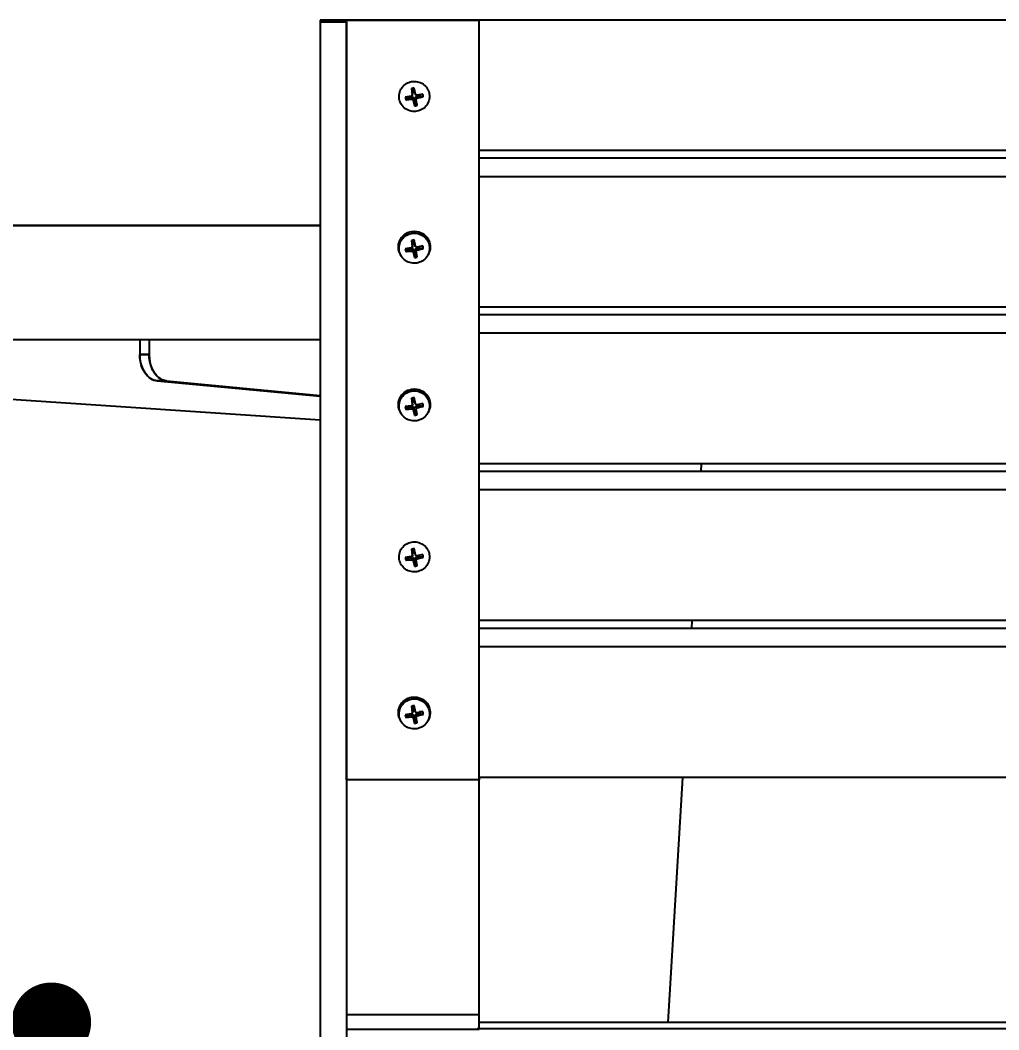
# Model space of a CAD drawing. Header units: millimetres. Extents: x 9483 to 13995, y 24552 to 30933.
# Drawn here: x 11281.3 to 11650.7, y 29199.9 to 29580.9 of the extents above; entities that cross this region are included whole.
import ezdxf

# ---------------------------------------------------------------- set-up
doc = ezdxf.new("R2010")
doc.units = ezdxf.units.MM
doc.header["$LTSCALE"] = 3
doc.layers.add('DomyÅ›lny', color=7, linetype='Continuous')
doc.styles.get("Standard").update_dxf_attribs({"font": 'arial.ttf'})
doc.dimstyles.new('MATEUSZ', dxfattribs={"dimtxt": 35, "dimasz": 16, "dimexe": 0.18, "dimexo": 0.0625, "dimgap": 0.09, "dimtad": 0, "dimdec": 0, "dimdsep": 46, "dimtxsty": 'Standard', "dimblk": 'DOT', "dimcen": 0.09, "dimse1": 1, "dimse2": 1, "dimadec": 0, "dimazin": 0, "dimtfac": 1, "dimtdec": 0, "dimtofl": 0, "dimtmove": 0, "dimatfit": 3, "dimfxl": 1, "dimtolj": 1, "dimtzin": 0, "dimlwd": 9, "dimlwe": 9, "dimarcsym": 0})

# ---------------------------------------------------------------- blocks, each defined once
blk = doc.blocks.new('_Dot')
at = {"color": 0, "linetype": 'ByBlock', "lineweight": -2}
blk.add_line((-0.5, 0), (-1, 0), dxfattribs=at)
at = {"color": 0, "linetype": 'ByBlock', "const_width": 0.5}
blk.add_lwpolyline([(-0.25, 0, 1), (0.25, 0, 1)], format="xyb", close=True, dxfattribs=at)
blk = doc.blocks.new('*D30')
at = {"color": 0, "lineweight": 9, "transparency": 16777216}
for p, q in [((10697.92, 28405.14), (11613.03, 28405.14)), ((12746.15, 28405.14), (11823.59, 28405.14))]:
    blk.add_line(p, q, dxfattribs=at)
at = {"layer": 'Defpoints', "color": 0, "transparency": 16777216}
for p in [(10667.92, 29580.92), (12776.15, 29580.92), (12776.15, 28405.14)]:
    blk.add_point(p, dxfattribs=at)
at = {"color": 0, "lineweight": 9, "transparency": 16777216, "xscale": 30, "yscale": 30, "zscale": 30, "rotation": 180}
blk.add_blockref('_Dot', (10667.92, 28405.14), dxfattribs=at)
at = {"color": 0, "lineweight": 9, "transparency": 16777216, "xscale": 30, "yscale": 30, "zscale": 30}
blk.add_blockref('_Dot', (12776.15, 28405.14), dxfattribs=at)
at = {"color": 0, "transparency": 16777216, "insert": (11718.31, 28405.14), "char_height": 70, "attachment_point": 5}
blk.add_mtext('\\A1;2108', dxfattribs=at)
blk = doc.blocks.new('*D32')
at = {"color": 0, "lineweight": 9, "transparency": 16777216}
for p, q in [((11293.07, 29172.75), (11293.07, 29056.99)), ((11293.07, 28783.43), (11293.07, 28899.19))]:
    blk.add_line(p, q, dxfattribs=at)
at = {"layer": 'Defpoints', "color": 0, "transparency": 16777216}
for p in [(11214.74, 29202.75), (11293.07, 28753.43), (11417.31, 28753.43)]:
    blk.add_point(p, dxfattribs=at)
at = {"color": 0, "lineweight": 9, "transparency": 16777216, "xscale": 30, "yscale": 30, "zscale": 30}
for p, rotation in [((11293.07, 29202.75), 90), ((11293.07, 28753.43), 270)]:
    blk.add_blockref('_Dot', p, dxfattribs=dict(at, rotation=rotation))
at = {"color": 0, "transparency": 16777216, "insert": (11293.07, 28978.09), "char_height": 70, "attachment_point": 5, "rotation": 90}
blk.add_mtext('\\A1;449', dxfattribs=at)

msp = doc.modelspace()

# ---------------------------------------------------------------- linework, layer by layer
at = {"layer": 'DomyÅ›lny', "color": 0}
for p, q in [((11404.54, 29580.92), (11394.54, 29580.92)), ((11394.54, 29580.91), (11404.54, 29580.91)), ((11394.54, 29580.32), (11404.54, 29580.32)), ((11394.54, 29580.32), (11394.54, 29118.96)), ((11404.54, 29580.92), (11454.54, 29580.92)), ((11404.54, 29294.3), (11404.54, 29580.92)), ((12039.54, 29580.92), (11404.54, 29580.92)), ((11404.54, 29580.32), (11404.54, 29118.96)), ((11454.54, 29294.3), (11454.54, 29580.92)), ((11427.01, 29551.42), (11427.98, 29551.94)), ((11429.04, 29554.84), (11429.36, 29554.27)), ((11429.14, 29551.09), (11429.1, 29551.91)), ((11429.5, 29552.9), (11429.25, 29552.46)), ((11429.31, 29552.76), (11429.58, 29553.36)), ((11430.06, 29554.39), (11430.05, 29555.02)), ((11430.47, 29552.97), (11430.2, 29553.46)), ((11431.21, 29551.45), (11431.16, 29552.26)), ((11432.2, 29552.32), (11433.18, 29551.98)), ((11427.14, 29550.93), (11428.07, 29551.6)), ((11429.67, 29550.72), (11429.94, 29551.32)), ((11430.09, 29550.21), (11430.1, 29548.89)), ((11430.84, 29550.93), (11430.57, 29551.43)), ((11431.11, 29549.07), (11430.78, 29550.33)), ((11435.28, 29549.7), (11435.07, 29549.34)), ((11989.54, 29531.68), (11454.54, 29531.68)), ((11989.54, 29528.8), (11454.54, 29528.8)), ((11989.54, 29521.86), (11454.54, 29521.86)), ((11427.01, 29494.13), (11427.98, 29494.65)), ((11429.04, 29497.55), (11429.36, 29496.98)), ((11429.14, 29493.8), (11429.1, 29494.62)), ((11429.5, 29495.61), (11429.25, 29495.17)), ((11429.31, 29495.47), (11429.58, 29496.07)), ((11430.06, 29497.1), (11430.05, 29497.73)), ((11430.47, 29495.68), (11430.2, 29496.17)), ((11430.53, 29495.53), (11430.28, 29495.96)), ((11431.21, 29494.16), (11431.16, 29494.98)), ((11432.2, 29495.03), (11433.18, 29494.69)), ((11425.07, 29492.05), (11424.86, 29492.41)), ((11427.14, 29493.64), (11428.07, 29494.31)), ((11429.67, 29493.43), (11429.94, 29494.03)), ((11430.09, 29492.92), (11430.1, 29491.6)), ((11430.84, 29493.64), (11430.57, 29494.14)), ((11431.11, 29491.78), (11430.78, 29493.04)), ((11435.28, 29492.41), (11435.07, 29492.05)), ((11989.54, 29472.62), (11454.54, 29472.62)), ((11989.54, 29469.71), (11454.54, 29469.71)), ((11326.41, 29460.43), (11326.41, 29454.78)), ((11326.41, 29460.43), (11326.41, 29454.78)), ((11329.95, 29460.43), (11329.95, 29454.78)), ((11329.95, 29460.43), (11329.95, 29454.78)), ((11989.54, 29462.76), (11454.54, 29462.76)), ((11329.95, 29454.78), (11326.41, 29454.78)), ((11326.41, 29454.78), (11329.95, 29454.78)), ((11174.37, 29444.8), (11394.54, 29430.08)), ((11336.55, 29444.8), (11333.01, 29444.8)), ((11333.01, 29444.8), (11394.54, 29438.98)), ((11333.01, 29444.8), (11336.55, 29444.8)), ((11333.01, 29444.8), (11394.54, 29438.98)), ((11336.55, 29444.8), (11394.54, 29439.32)), ((11336.55, 29444.8), (11394.54, 29439.32)), ((11429.04, 29438.04), (11429.36, 29437.47)), ((11430.06, 29437.59), (11430.05, 29438.22)), ((11427.01, 29434.62), (11427.98, 29435.13)), ((11427.14, 29434.13), (11428.07, 29434.8)), ((11429.14, 29434.29), (11429.1, 29435.11)), ((11429.5, 29436.1), (11429.25, 29435.66)), ((11429.31, 29435.96), (11429.58, 29436.56)), ((11429.67, 29433.92), (11429.94, 29434.52)), ((11430.47, 29436.17), (11430.2, 29436.66)), ((11430.53, 29436.02), (11430.28, 29436.45)), ((11431.01, 29435.8), (11431.05, 29436.08)), ((11431.21, 29434.65), (11431.16, 29435.46)), ((11432.2, 29435.51), (11433.18, 29435.18)), ((11425.07, 29432.54), (11424.86, 29432.9)), ((11430.09, 29433.41), (11430.1, 29432.09)), ((11431.11, 29432.27), (11430.78, 29433.53)), ((11435.28, 29432.9), (11435.07, 29432.54)), ((11989.54, 29413.52), (11454.54, 29413.52)), ((11538.32, 29410.62), (11538.49, 29413.52)), ((11989.54, 29410.62), (11454.54, 29410.62)), ((11989.54, 29403.67), (11454.54, 29403.67)), ((11429.04, 29381.07), (11429.36, 29380.49)), ((11430.06, 29380.61), (11430.05, 29381.24)), ((11427.01, 29377.65), (11427.98, 29378.16)), ((11427.14, 29377.16), (11428.07, 29377.82)), ((11429.14, 29377.31), (11429.1, 29378.13)), ((11429.5, 29379.13), (11429.25, 29378.69)), ((11429.31, 29378.99), (11429.58, 29379.58)), ((11429.67, 29376.95), (11429.94, 29377.55)), ((11430.47, 29379.19), (11430.2, 29379.69)), ((11430.84, 29377.15), (11430.57, 29377.66)), ((11431.11, 29375.29), (11430.78, 29376.55)), ((11431.01, 29378.83), (11431.05, 29379.11)), ((11431.21, 29377.67), (11431.16, 29378.49)), ((11432.2, 29378.54), (11433.18, 29378.21)), ((11430.09, 29376.43), (11430.1, 29375.12)), ((11435.28, 29375.92), (11435.07, 29375.56)), ((11989.54, 29354.43), (11454.54, 29354.43)), ((11534.78, 29351.36), (11534.96, 29354.43)), ((11989.54, 29351.36), (11454.54, 29351.36)), ((11989.54, 29344.41), (11454.54, 29344.41)), ((11429.04, 29321.8), (11429.36, 29321.23)), ((11429.31, 29319.72), (11429.58, 29320.31)), ((11430.06, 29321.35), (11430.05, 29321.98)), ((11430.47, 29319.93), (11430.2, 29320.42)), ((11430.53, 29319.78), (11430.28, 29320.21)), ((11433, 29319.94), (11432.07, 29319.96)), ((11427.01, 29318.38), (11427.98, 29318.89)), ((11427.14, 29317.89), (11428.07, 29318.56)), ((11429.14, 29318.05), (11429.1, 29318.86)), ((11429.67, 29317.68), (11429.94, 29318.28)), ((11430.09, 29317.17), (11430.1, 29315.85)), ((11430.84, 29317.89), (11430.57, 29318.39)), ((11431.11, 29316.03), (11430.78, 29317.29)), ((11431.21, 29318.41), (11431.16, 29319.22)), ((11432.2, 29319.27), (11433.18, 29318.94)), ((11435.28, 29316.66), (11435.07, 29316.3)), ((11454.54, 29294.3), (11404.54, 29294.3)), ((11454.54, 29205.55), (11454.54, 29295.8)), ((11454.54, 29295.17), (11454.54, 29294.3)), ((11989.54, 29295.17), (11454.54, 29295.17)), ((11525.89, 29202.68), (11531.42, 29295.17)), ((11454.54, 29205.55), (11404.54, 29205.55)), ((11989.54, 29202.68), (11454.54, 29202.68)), ((11454.54, 29200.04), (11404.54, 29200.04)), ((11989.78, 29200.28), (11453.86, 29200.28))]:
    msp.add_line(p, q, dxfattribs=at)
for points in [[(11394.54, 29580.91, 0), (11394.54, 29580.9, 0), (11394.54, 29580.87, 0), (11394.54, 29580.76, 0), (11394.54, 29580.32, 0)], [(11404.54, 29580.32, 0), (11404.54, 29580.91, 0)], [(11428.93, 29552.24, 0), (11426.68, 29551.87, 0)], [(11426.96, 29551.93, 0), (11426.84, 29551.9, 0), (11426.68, 29551.87, 0)], [(11426.68, 29551.87, 0), (11426.73, 29551.36, 0), (11426.86, 29550.86, 0)], [(11427.01, 29551.42, 0), (11426.96, 29551.93, 0)], [(11428.07, 29551.6, 0), (11427.98, 29551.94, 0)], [(11428.07, 29551.6, 0), (11429.1, 29551.91, 0)], [(11429.31, 29552.76, 0), (11429.31, 29552.72, 0), (11429.31, 29552.68, 0), (11429.31, 29552.63, 0), (11429.3, 29552.59, 0), (11429.29, 29552.54, 0), (11429.27, 29552.5, 0), (11429.25, 29552.46, 0), (11429.23, 29552.43, 0), (11429.2, 29552.39, 0), (11429.17, 29552.36, 0), (11429.14, 29552.33, 0), (11429.1, 29552.31, 0), (11429.06, 29552.28, 0), (11429.02, 29552.27, 0), (11428.98, 29552.25, 0), (11428.93, 29552.24, 0)], [(11430, 29555.27, 0), (11429.48, 29555.22, 0), (11428.98, 29555.1, 0)], [(11428.98, 29555.1, 0), (11429.31, 29552.76, 0)], [(11429.04, 29554.84, 0), (11429.53, 29554.97, 0), (11430.05, 29555.02, 0)], [(11429.1, 29551.91, 0), (11429.17, 29551.92, 0), (11429.24, 29551.93, 0), (11429.3, 29551.94, 0), (11429.37, 29551.93, 0), (11429.45, 29551.92, 0), (11429.52, 29551.9, 0), (11429.59, 29551.87, 0), (11429.65, 29551.83, 0), (11429.71, 29551.78, 0), (11429.76, 29551.73, 0), (11429.81, 29551.67, 0), (11429.85, 29551.6, 0), (11429.88, 29551.54, 0), (11429.91, 29551.47, 0), (11429.93, 29551.4, 0), (11429.94, 29551.32, 0)], [(11429.36, 29554.27, 0), (11429.7, 29554.36, 0), (11430.06, 29554.39, 0)], [(11429.36, 29554.27, 0), (11429.58, 29553.36, 0)], [(11430.05, 29555.02, 0), (11430.04, 29555.05, 0), (11430, 29555.27, 0)], [(11430.47, 29552.97, 0), (11430, 29555.27, 0)], [(11430.2, 29553.46, 0), (11430.06, 29554.39, 0)], [(11431.01, 29552.6, 0), (11430.96, 29552.6, 0), (11430.92, 29552.59, 0), (11430.87, 29552.6, 0), (11430.83, 29552.61, 0), (11430.78, 29552.62, 0), (11430.74, 29552.63, 0), (11430.7, 29552.65, 0), (11430.67, 29552.68, 0), (11430.63, 29552.7, 0), (11430.6, 29552.73, 0), (11430.57, 29552.77, 0), (11430.54, 29552.8, 0), (11430.52, 29552.84, 0), (11430.5, 29552.88, 0), (11430.49, 29552.92, 0), (11430.47, 29552.97, 0)], [(11430.57, 29551.43, 0), (11430.56, 29551.51, 0), (11430.55, 29551.58, 0), (11430.55, 29551.65, 0), (11430.56, 29551.73, 0), (11430.58, 29551.8, 0), (11430.61, 29551.88, 0), (11430.64, 29551.95, 0), (11430.68, 29552.01, 0), (11430.72, 29552.07, 0), (11430.78, 29552.12, 0), (11430.84, 29552.16, 0), (11430.9, 29552.2, 0), (11430.96, 29552.22, 0), (11431.02, 29552.24, 0), (11431.09, 29552.26, 0), (11431.16, 29552.26, 0)], [(11433.28, 29553.01, 0), (11431.01, 29552.6, 0)], [(11431.16, 29552.26, 0), (11432.2, 29552.32, 0)], [(11431.21, 29551.45, 0), (11433.46, 29552.01, 0)], [(11433, 29552.98, 0), (11433.13, 29552.49, 0), (11433.18, 29551.98, 0)], [(11433.18, 29551.98, 0), (11433.2, 29551.98, 0), (11433.23, 29551.97, 0), (11433.3, 29551.98, 0), (11433.38, 29551.99, 0), (11433.46, 29552.01, 0)], [(11433.46, 29552.01, 0), (11433.41, 29552.52, 0), (11433.28, 29553.01, 0)], [(11426.86, 29550.86, 0), (11429.14, 29551.09, 0)], [(11426.86, 29550.86, 0), (11426.95, 29550.87, 0), (11427.03, 29550.89, 0), (11427.09, 29550.91, 0), (11427.12, 29550.92, 0), (11427.14, 29550.93, 0)], [(11427.14, 29550.93, 0), (11427.01, 29551.42, 0)], [(11429.14, 29551.09, 0), (11429.18, 29551.09, 0), (11429.23, 29551.09, 0), (11429.27, 29551.09, 0), (11429.32, 29551.08, 0), (11429.36, 29551.07, 0), (11429.4, 29551.05, 0), (11429.44, 29551.03, 0), (11429.48, 29551.01, 0), (11429.51, 29550.98, 0), (11429.55, 29550.95, 0), (11429.58, 29550.92, 0), (11429.6, 29550.88, 0), (11429.63, 29550.85, 0), (11429.65, 29550.81, 0), (11429.66, 29550.77, 0), (11429.67, 29550.72, 0)], [(11429.67, 29550.72, 0), (11430.14, 29548.6, 0)], [(11429.94, 29551.32, 0), (11430.09, 29550.21, 0)], [(11430.78, 29550.33, 0), (11430.44, 29550.24, 0), (11430.09, 29550.21, 0)], [(11430.61, 29548.94, 0), (11430.1, 29548.89, 0)], [(11430.1, 29548.89, 0), (11430.11, 29548.76, 0), (11430.14, 29548.6, 0)], [(11430.14, 29548.6, 0), (11430.66, 29548.65, 0)], [(11430.78, 29550.33, 0), (11430.57, 29551.43, 0)], [(11431.11, 29549.07, 0), (11430.61, 29548.94, 0)], [(11430.66, 29548.65, 0), (11430.61, 29548.94, 0)], [(11430.66, 29548.65, 0), (11431.17, 29548.78, 0)], [(11430.84, 29550.93, 0), (11430.84, 29550.97, 0), (11430.84, 29551.01, 0), (11430.84, 29551.06, 0), (11430.85, 29551.1, 0), (11430.86, 29551.14, 0), (11430.88, 29551.18, 0), (11430.9, 29551.22, 0), (11430.92, 29551.26, 0), (11430.95, 29551.29, 0), (11430.98, 29551.32, 0), (11431.01, 29551.35, 0), (11431.05, 29551.38, 0), (11431.09, 29551.4, 0), (11431.13, 29551.42, 0), (11431.17, 29551.44, 0), (11431.21, 29551.45, 0)], [(11431.17, 29548.78, 0), (11430.84, 29550.93, 0)], [(11431.17, 29548.78, 0), (11431.11, 29549.07, 0)], [(11424.16, 29494.32, 0), (11424.09, 29494.96, 0), (11424.08, 29495.64, 0), (11424.16, 29496.34, 0), (11424.33, 29497.04, 0), (11424.58, 29497.73, 0), (11424.93, 29498.39, 0), (11425.36, 29499, 0), (11425.87, 29499.56, 0), (11426.43, 29500.04, 0), (11427.04, 29500.44, 0), (11427.68, 29500.76, 0), (11428.33, 29501, 0), (11428.97, 29501.15, 0), (11429.63, 29501.23, 0), (11430.31, 29501.25, 0), (11431.02, 29501.18, 0), (11431.73, 29501.02, 0), (11432.44, 29500.77, 0), (11433.11, 29500.44, 0), (11433.74, 29500.02, 0), (11434.31, 29499.53, 0), (11434.8, 29498.98, 0), (11435.22, 29498.38, 0), (11435.55, 29497.76, 0), (11435.8, 29497.12, 0), (11435.96, 29496.48, 0), (11436.05, 29495.84, 0), (11436.07, 29495.17, 0), (11436.01, 29494.47, 0), (11435.86, 29493.77, 0), (11435.61, 29493.08, 0), (11435.28, 29492.41, 0)], [(11428.93, 29494.95, 0), (11426.68, 29494.58, 0)], [(11426.96, 29494.64, 0), (11426.84, 29494.61, 0), (11426.68, 29494.58, 0)], [(11426.68, 29494.58, 0), (11426.73, 29494.07, 0), (11426.86, 29493.57, 0)], [(11427.01, 29494.13, 0), (11426.96, 29494.64, 0)], [(11428.07, 29494.31, 0), (11427.98, 29494.65, 0)], [(11428.07, 29494.31, 0), (11429.1, 29494.62, 0)], [(11429.31, 29495.47, 0), (11429.31, 29495.43, 0), (11429.31, 29495.39, 0), (11429.31, 29495.34, 0), (11429.3, 29495.3, 0), (11429.29, 29495.25, 0), (11429.27, 29495.21, 0), (11429.25, 29495.17, 0), (11429.23, 29495.14, 0), (11429.2, 29495.1, 0), (11429.17, 29495.07, 0), (11429.14, 29495.04, 0), (11429.1, 29495.02, 0), (11429.06, 29494.99, 0), (11429.02, 29494.98, 0), (11428.98, 29494.96, 0), (11428.93, 29494.95, 0)], [(11430, 29497.98, 0), (11429.48, 29497.93, 0), (11428.98, 29497.81, 0)], [(11428.98, 29497.81, 0), (11429.31, 29495.47, 0)], [(11429.04, 29497.55, 0), (11429.53, 29497.68, 0), (11430.05, 29497.73, 0)], [(11429.1, 29494.62, 0), (11429.17, 29494.63, 0), (11429.24, 29494.64, 0), (11429.3, 29494.65, 0), (11429.37, 29494.64, 0), (11429.45, 29494.63, 0), (11429.52, 29494.61, 0), (11429.59, 29494.58, 0), (11429.65, 29494.54, 0), (11429.71, 29494.49, 0), (11429.76, 29494.44, 0), (11429.81, 29494.38, 0), (11429.85, 29494.31, 0), (11429.88, 29494.25, 0), (11429.91, 29494.18, 0), (11429.93, 29494.11, 0), (11429.94, 29494.03, 0)], [(11429.36, 29496.98, 0), (11429.7, 29497.07, 0), (11430.06, 29497.1, 0)], [(11429.36, 29496.98, 0), (11429.58, 29496.07, 0)], [(11430.05, 29497.73, 0), (11430.04, 29497.76, 0), (11430, 29497.98, 0)], [(11430.47, 29495.68, 0), (11430, 29497.98, 0)], [(11430.2, 29496.17, 0), (11430.06, 29497.1, 0)], [(11431.01, 29495.31, 0), (11430.96, 29495.31, 0), (11430.92, 29495.31, 0), (11430.87, 29495.31, 0), (11430.83, 29495.32, 0), (11430.78, 29495.33, 0), (11430.74, 29495.34, 0), (11430.7, 29495.36, 0), (11430.67, 29495.39, 0), (11430.63, 29495.41, 0), (11430.6, 29495.44, 0), (11430.57, 29495.48, 0), (11430.54, 29495.51, 0), (11430.52, 29495.55, 0), (11430.5, 29495.59, 0), (11430.49, 29495.64, 0), (11430.47, 29495.68, 0)], [(11430.57, 29494.14, 0), (11430.56, 29494.22, 0), (11430.55, 29494.29, 0), (11430.55, 29494.36, 0), (11430.56, 29494.44, 0), (11430.58, 29494.51, 0), (11430.61, 29494.59, 0), (11430.64, 29494.66, 0), (11430.68, 29494.72, 0), (11430.72, 29494.78, 0), (11430.78, 29494.83, 0), (11430.84, 29494.87, 0), (11430.9, 29494.91, 0), (11430.96, 29494.93, 0), (11431.02, 29494.95, 0), (11431.09, 29494.97, 0), (11431.16, 29494.98, 0)], [(11433.28, 29495.72, 0), (11431.01, 29495.31, 0)], [(11431.16, 29494.98, 0), (11432.2, 29495.03, 0)], [(11431.21, 29494.16, 0), (11433.46, 29494.72, 0)], [(11433, 29495.69, 0), (11433.13, 29495.2, 0), (11433.18, 29494.69, 0)], [(11433.18, 29494.69, 0), (11433.2, 29494.69, 0), (11433.23, 29494.68, 0), (11433.3, 29494.69, 0), (11433.38, 29494.7, 0), (11433.46, 29494.72, 0)], [(11433.46, 29494.72, 0), (11433.41, 29495.23, 0), (11433.28, 29495.72, 0)], [(11424.97, 29492.23, 0), (11424.69, 29492.74, 0), (11424.46, 29493.27, 0), (11424.28, 29493.79, 0), (11424.16, 29494.32, 0)], [(11426.86, 29493.57, 0), (11429.14, 29493.8, 0)], [(11426.86, 29493.57, 0), (11426.95, 29493.58, 0), (11427.03, 29493.6, 0), (11427.09, 29493.62, 0), (11427.12, 29493.63, 0), (11427.14, 29493.64, 0)], [(11427.14, 29493.64, 0), (11427.01, 29494.13, 0)], [(11429.14, 29493.8, 0), (11429.18, 29493.8, 0), (11429.23, 29493.8, 0), (11429.27, 29493.8, 0), (11429.32, 29493.79, 0), (11429.36, 29493.78, 0), (11429.4, 29493.76, 0), (11429.44, 29493.74, 0), (11429.48, 29493.72, 0), (11429.51, 29493.69, 0), (11429.55, 29493.66, 0), (11429.58, 29493.63, 0), (11429.6, 29493.59, 0), (11429.63, 29493.56, 0), (11429.65, 29493.52, 0), (11429.66, 29493.48, 0), (11429.67, 29493.43, 0)], [(11429.67, 29493.43, 0), (11430.14, 29491.31, 0)], [(11429.94, 29494.03, 0), (11430.09, 29492.92, 0)], [(11430.78, 29493.04, 0), (11430.44, 29492.95, 0), (11430.09, 29492.92, 0)], [(11430.61, 29491.65, 0), (11430.1, 29491.6, 0)], [(11430.1, 29491.6, 0), (11430.11, 29491.47, 0), (11430.14, 29491.31, 0)], [(11430.14, 29491.31, 0), (11430.66, 29491.36, 0)], [(11430.78, 29493.04, 0), (11430.57, 29494.14, 0)], [(11431.11, 29491.78, 0), (11430.61, 29491.65, 0)], [(11430.66, 29491.36, 0), (11430.61, 29491.65, 0)], [(11430.66, 29491.36, 0), (11431.17, 29491.49, 0)], [(11430.84, 29493.64, 0), (11430.84, 29493.68, 0), (11430.84, 29493.72, 0), (11430.84, 29493.77, 0), (11430.85, 29493.81, 0), (11430.86, 29493.85, 0), (11430.88, 29493.89, 0), (11430.9, 29493.93, 0), (11430.92, 29493.97, 0), (11430.95, 29494, 0), (11430.98, 29494.03, 0), (11431.01, 29494.06, 0), (11431.05, 29494.09, 0), (11431.09, 29494.11, 0), (11431.13, 29494.13, 0), (11431.17, 29494.15, 0), (11431.21, 29494.16, 0)], [(11431.17, 29491.49, 0), (11430.84, 29493.64, 0)], [(11165.85, 29460.43, 0), (11122.77, 29460.43, 0), (11122.07, 29460.43, 0), (11122.04, 29460.43, 0), (11122.04, 29460.43, 0), (11122.04, 29460.43, 0), (11122.04, 29460.43, 0), (11122.04, 29460.43, 0), (11122.04, 29460.43, 0), (11122.04, 29460.43, 0), (11122.04, 29460.43, 0), (11122.04, 29460.43, 0), (11122.04, 29460.43, 0), (11122.04, 29460.43, 0), (11122.04, 29460.43, 0), (11122.04, 29460.43, 0), (11122.05, 29460.43, 0), (11122.09, 29460.43, 0), (11122.24, 29460.43, 0), (11122.84, 29460.43, 0), (11125.29, 29460.43, 0), (11135.51, 29460.43, 0), (11178.84, 29460.43, 0), (11394.54, 29460.43, 0)], [(11326.41, 29454.78, 0), (11326.52, 29453.03, 0), (11326.87, 29451.24, 0), (11327.48, 29449.51, 0), (11328.32, 29447.95, 0), (11328.82, 29447.27, 0), (11329.36, 29446.66, 0), (11329.94, 29446.13, 0), (11330.54, 29445.69, 0), (11331.16, 29445.34, 0), (11331.78, 29445.08, 0), (11332.4, 29444.9, 0), (11333.01, 29444.8, 0)], [(11333.01, 29444.8, 0), (11332.4, 29444.9, 0), (11331.78, 29445.08, 0), (11331.16, 29445.34, 0), (11330.54, 29445.69, 0), (11329.94, 29446.13, 0), (11329.36, 29446.66, 0), (11328.82, 29447.27, 0), (11328.32, 29447.95, 0), (11327.87, 29448.7, 0), (11327.14, 29450.36, 0), (11326.67, 29452.13, 0), (11326.47, 29453.47, 0), (11326.41, 29454.78, 0)], [(11336.55, 29444.8, 0), (11335.94, 29444.9, 0), (11335.32, 29445.08, 0), (11334.7, 29445.34, 0), (11334.08, 29445.69, 0), (11333.48, 29446.13, 0), (11332.9, 29446.66, 0), (11332.36, 29447.27, 0), (11331.86, 29447.95, 0), (11331.41, 29448.7, 0), (11330.68, 29450.36, 0), (11330.2, 29452.13, 0), (11330.01, 29453.47, 0), (11329.95, 29454.78, 0)], [(11329.95, 29454.78, 0), (11330.06, 29453.03, 0), (11330.41, 29451.24, 0), (11331.01, 29449.51, 0), (11331.86, 29447.95, 0), (11332.36, 29447.27, 0), (11332.9, 29446.66, 0), (11333.48, 29446.13, 0), (11334.08, 29445.69, 0), (11334.7, 29445.34, 0), (11335.32, 29445.08, 0), (11335.94, 29444.9, 0), (11336.55, 29444.8, 0)], [(11424.16, 29434.81, 0), (11424.09, 29435.45, 0), (11424.08, 29436.13, 0), (11424.16, 29436.83, 0), (11424.33, 29437.53, 0), (11424.58, 29438.22, 0), (11424.93, 29438.88, 0), (11425.36, 29439.49, 0), (11425.87, 29440.05, 0), (11426.43, 29440.53, 0), (11427.04, 29440.93, 0), (11427.68, 29441.25, 0), (11428.33, 29441.48, 0), (11428.97, 29441.64, 0), (11429.63, 29441.72, 0), (11430.31, 29441.74, 0), (11431.02, 29441.67, 0), (11431.73, 29441.51, 0), (11432.44, 29441.26, 0), (11433.11, 29440.93, 0), (11433.74, 29440.51, 0), (11434.31, 29440.02, 0), (11434.8, 29439.47, 0), (11435.22, 29438.87, 0), (11435.55, 29438.25, 0), (11435.8, 29437.61, 0), (11435.96, 29436.97, 0), (11436.05, 29436.33, 0), (11436.07, 29435.66, 0), (11436.01, 29434.96, 0), (11435.86, 29434.26, 0), (11435.61, 29433.57, 0), (11435.28, 29432.9, 0)], [(11430, 29438.47, 0), (11429.48, 29438.42, 0), (11428.98, 29438.3, 0)], [(11428.98, 29438.3, 0), (11429.31, 29435.96, 0)], [(11429.04, 29438.04, 0), (11429.53, 29438.17, 0), (11430.05, 29438.22, 0)], [(11429.36, 29437.47, 0), (11429.7, 29437.56, 0), (11430.06, 29437.59, 0)], [(11429.36, 29437.47, 0), (11429.58, 29436.56, 0)], [(11430.05, 29438.22, 0), (11430.04, 29438.25, 0), (11430, 29438.47, 0)], [(11430.47, 29436.17, 0), (11430, 29438.47, 0)], [(11430.2, 29436.66, 0), (11430.06, 29437.59, 0)], [(11424.97, 29432.72, 0), (11424.69, 29433.23, 0), (11424.46, 29433.75, 0), (11424.28, 29434.28, 0), (11424.16, 29434.81, 0)], [(11428.93, 29435.44, 0), (11426.68, 29435.07, 0)], [(11426.96, 29435.13, 0), (11426.84, 29435.1, 0), (11426.68, 29435.07, 0)], [(11426.68, 29435.07, 0), (11426.73, 29434.56, 0), (11426.86, 29434.06, 0)], [(11426.86, 29434.06, 0), (11429.14, 29434.29, 0)], [(11426.86, 29434.06, 0), (11426.95, 29434.07, 0), (11427.03, 29434.09, 0), (11427.09, 29434.11, 0), (11427.12, 29434.12, 0), (11427.14, 29434.13, 0)], [(11427.01, 29434.62, 0), (11426.96, 29435.13, 0)], [(11427.14, 29434.13, 0), (11427.01, 29434.62, 0)], [(11428.07, 29434.8, 0), (11427.98, 29435.13, 0)], [(11428.07, 29434.8, 0), (11429.1, 29435.11, 0)], [(11429.31, 29435.96, 0), (11429.31, 29435.92, 0), (11429.31, 29435.88, 0), (11429.31, 29435.83, 0), (11429.3, 29435.79, 0), (11429.29, 29435.74, 0), (11429.27, 29435.7, 0), (11429.25, 29435.66, 0), (11429.23, 29435.63, 0), (11429.2, 29435.59, 0), (11429.17, 29435.56, 0), (11429.14, 29435.53, 0), (11429.1, 29435.5, 0), (11429.06, 29435.48, 0), (11429.02, 29435.46, 0), (11428.98, 29435.45, 0), (11428.93, 29435.44, 0)], [(11429.1, 29435.11, 0), (11429.17, 29435.12, 0), (11429.24, 29435.13, 0), (11429.3, 29435.14, 0), (11429.37, 29435.13, 0), (11429.45, 29435.12, 0), (11429.52, 29435.1, 0), (11429.59, 29435.07, 0), (11429.65, 29435.03, 0), (11429.71, 29434.98, 0), (11429.76, 29434.93, 0), (11429.81, 29434.87, 0), (11429.85, 29434.8, 0), (11429.88, 29434.74, 0), (11429.91, 29434.67, 0), (11429.93, 29434.6, 0), (11429.94, 29434.52, 0)], [(11429.14, 29434.29, 0), (11429.18, 29434.29, 0), (11429.23, 29434.29, 0), (11429.27, 29434.29, 0), (11429.32, 29434.28, 0), (11429.36, 29434.27, 0), (11429.4, 29434.25, 0), (11429.44, 29434.23, 0), (11429.48, 29434.21, 0), (11429.51, 29434.18, 0), (11429.55, 29434.15, 0), (11429.58, 29434.12, 0), (11429.6, 29434.08, 0), (11429.63, 29434.05, 0), (11429.65, 29434.01, 0), (11429.66, 29433.96, 0), (11429.67, 29433.92, 0)], [(11429.67, 29433.92, 0), (11430.14, 29431.8, 0)], [(11429.94, 29434.52, 0), (11430.09, 29433.41, 0)], [(11431.01, 29435.8, 0), (11430.96, 29435.8, 0), (11430.92, 29435.79, 0), (11430.87, 29435.8, 0), (11430.83, 29435.8, 0), (11430.78, 29435.82, 0), (11430.74, 29435.83, 0), (11430.7, 29435.85, 0), (11430.67, 29435.88, 0), (11430.63, 29435.9, 0), (11430.6, 29435.93, 0), (11430.57, 29435.97, 0), (11430.54, 29436, 0), (11430.52, 29436.04, 0), (11430.5, 29436.08, 0), (11430.49, 29436.12, 0), (11430.47, 29436.17, 0)], [(11430.57, 29434.63, 0), (11430.56, 29434.71, 0), (11430.55, 29434.78, 0), (11430.55, 29434.85, 0), (11430.56, 29434.93, 0), (11430.58, 29435, 0), (11430.61, 29435.07, 0), (11430.64, 29435.14, 0), (11430.68, 29435.21, 0), (11430.72, 29435.27, 0), (11430.78, 29435.32, 0), (11430.84, 29435.36, 0), (11430.9, 29435.4, 0), (11430.96, 29435.42, 0), (11431.02, 29435.44, 0), (11431.09, 29435.46, 0), (11431.16, 29435.46, 0)], [(11430.84, 29434.13, 0), (11430.84, 29434.17, 0), (11430.84, 29434.21, 0), (11430.84, 29434.25, 0), (11430.85, 29434.3, 0), (11430.86, 29434.34, 0), (11430.88, 29434.38, 0), (11430.9, 29434.42, 0), (11430.92, 29434.46, 0), (11430.95, 29434.49, 0), (11430.98, 29434.52, 0), (11431.01, 29434.55, 0), (11431.05, 29434.58, 0), (11431.09, 29434.6, 0), (11431.13, 29434.62, 0), (11431.17, 29434.64, 0), (11431.21, 29434.65, 0)], [(11431.17, 29431.97, 0), (11430.84, 29434.13, 0)], [(11433.28, 29436.21, 0), (11431.01, 29435.8, 0)], [(11431.16, 29435.46, 0), (11432.2, 29435.51, 0)], [(11431.21, 29434.65, 0), (11433.46, 29435.2, 0)], [(11433, 29436.18, 0), (11433.13, 29435.69, 0), (11433.18, 29435.18, 0)], [(11433.18, 29435.18, 0), (11433.2, 29435.18, 0), (11433.23, 29435.17, 0), (11433.3, 29435.18, 0), (11433.38, 29435.19, 0), (11433.46, 29435.2, 0)], [(11433.46, 29435.2, 0), (11433.41, 29435.71, 0), (11433.28, 29436.21, 0)], [(11430.78, 29433.53, 0), (11430.44, 29433.44, 0), (11430.09, 29433.41, 0)], [(11430.61, 29432.14, 0), (11430.1, 29432.09, 0)], [(11430.1, 29432.09, 0), (11430.11, 29431.96, 0), (11430.14, 29431.8, 0)], [(11430.14, 29431.8, 0), (11430.66, 29431.85, 0)], [(11431.11, 29432.27, 0), (11430.61, 29432.14, 0)], [(11430.66, 29431.85, 0), (11430.61, 29432.14, 0)], [(11430.66, 29431.85, 0), (11431.17, 29431.97, 0)], [(11430, 29381.5, 0), (11429.48, 29381.45, 0), (11428.98, 29381.32, 0)], [(11428.98, 29381.32, 0), (11429.31, 29378.99, 0)], [(11429.04, 29381.07, 0), (11429.53, 29381.19, 0), (11430.05, 29381.24, 0)], [(11429.36, 29380.49, 0), (11429.7, 29380.58, 0), (11430.06, 29380.61, 0)], [(11429.36, 29380.49, 0), (11429.58, 29379.58, 0)], [(11430.05, 29381.24, 0), (11430.04, 29381.28, 0), (11430, 29381.5, 0)], [(11430.47, 29379.19, 0), (11430, 29381.5, 0)], [(11430.2, 29379.69, 0), (11430.06, 29380.61, 0)], [(11428.93, 29378.47, 0), (11426.68, 29378.09, 0)], [(11426.96, 29378.15, 0), (11426.84, 29378.12, 0), (11426.68, 29378.09, 0)], [(11426.68, 29378.09, 0), (11426.73, 29377.58, 0), (11426.86, 29377.08, 0)], [(11426.86, 29377.08, 0), (11429.14, 29377.31, 0)], [(11426.86, 29377.08, 0), (11426.95, 29377.09, 0), (11427.03, 29377.11, 0), (11427.09, 29377.13, 0), (11427.12, 29377.15, 0), (11427.14, 29377.16, 0)], [(11427.01, 29377.65, 0), (11426.96, 29378.15, 0)], [(11427.14, 29377.16, 0), (11427.01, 29377.65, 0)], [(11428.07, 29377.82, 0), (11427.98, 29378.16, 0)], [(11428.07, 29377.82, 0), (11429.1, 29378.13, 0)], [(11429.31, 29378.99, 0), (11429.31, 29378.95, 0), (11429.31, 29378.9, 0), (11429.31, 29378.86, 0), (11429.3, 29378.81, 0), (11429.29, 29378.77, 0), (11429.27, 29378.73, 0), (11429.25, 29378.69, 0), (11429.23, 29378.65, 0), (11429.2, 29378.62, 0), (11429.17, 29378.58, 0), (11429.14, 29378.56, 0), (11429.1, 29378.53, 0), (11429.06, 29378.51, 0), (11429.02, 29378.49, 0), (11428.98, 29378.48, 0), (11428.93, 29378.47, 0)], [(11429.1, 29378.13, 0), (11429.17, 29378.15, 0), (11429.24, 29378.16, 0), (11429.3, 29378.16, 0), (11429.37, 29378.16, 0), (11429.45, 29378.14, 0), (11429.52, 29378.12, 0), (11429.59, 29378.09, 0), (11429.65, 29378.05, 0), (11429.71, 29378.01, 0), (11429.76, 29377.95, 0), (11429.81, 29377.89, 0), (11429.85, 29377.83, 0), (11429.88, 29377.76, 0), (11429.91, 29377.69, 0), (11429.93, 29377.62, 0), (11429.94, 29377.55, 0)], [(11429.14, 29377.31, 0), (11429.18, 29377.32, 0), (11429.23, 29377.32, 0), (11429.27, 29377.31, 0), (11429.32, 29377.31, 0), (11429.36, 29377.29, 0), (11429.4, 29377.28, 0), (11429.44, 29377.26, 0), (11429.48, 29377.23, 0), (11429.51, 29377.21, 0), (11429.55, 29377.18, 0), (11429.58, 29377.14, 0), (11429.6, 29377.11, 0), (11429.63, 29377.07, 0), (11429.65, 29377.03, 0), (11429.66, 29376.99, 0), (11429.67, 29376.95, 0)], [(11429.67, 29376.95, 0), (11430.14, 29374.82, 0)], [(11429.94, 29377.55, 0), (11430.09, 29376.43, 0)], [(11430.78, 29376.55, 0), (11430.44, 29376.46, 0), (11430.09, 29376.43, 0)], [(11431.01, 29378.83, 0), (11430.96, 29378.82, 0), (11430.92, 29378.82, 0), (11430.87, 29378.82, 0), (11430.83, 29378.83, 0), (11430.78, 29378.84, 0), (11430.74, 29378.86, 0), (11430.7, 29378.88, 0), (11430.67, 29378.9, 0), (11430.63, 29378.93, 0), (11430.6, 29378.96, 0), (11430.57, 29378.99, 0), (11430.54, 29379.03, 0), (11430.52, 29379.07, 0), (11430.5, 29379.11, 0), (11430.49, 29379.15, 0), (11430.47, 29379.19, 0)], [(11430.57, 29377.66, 0), (11430.56, 29377.73, 0), (11430.55, 29377.81, 0), (11430.55, 29377.88, 0), (11430.56, 29377.95, 0), (11430.58, 29378.03, 0), (11430.61, 29378.1, 0), (11430.64, 29378.17, 0), (11430.68, 29378.23, 0), (11430.72, 29378.29, 0), (11430.78, 29378.34, 0), (11430.84, 29378.39, 0), (11430.9, 29378.42, 0), (11430.96, 29378.45, 0), (11431.02, 29378.47, 0), (11431.09, 29378.48, 0), (11431.16, 29378.49, 0)], [(11430.78, 29376.55, 0), (11430.57, 29377.66, 0)], [(11430.84, 29377.15, 0), (11430.84, 29377.19, 0), (11430.84, 29377.24, 0), (11430.84, 29377.28, 0), (11430.85, 29377.32, 0), (11430.86, 29377.37, 0), (11430.88, 29377.41, 0), (11430.9, 29377.45, 0), (11430.92, 29377.48, 0), (11430.95, 29377.52, 0), (11430.98, 29377.55, 0), (11431.01, 29377.58, 0), (11431.05, 29377.61, 0), (11431.09, 29377.63, 0), (11431.13, 29377.65, 0), (11431.17, 29377.66, 0), (11431.21, 29377.67, 0)], [(11431.17, 29375, 0), (11430.84, 29377.15, 0)], [(11433.28, 29379.24, 0), (11431.01, 29378.83, 0)], [(11431.16, 29378.49, 0), (11432.2, 29378.54, 0)], [(11431.21, 29377.67, 0), (11433.46, 29378.23, 0)], [(11433, 29379.2, 0), (11433.13, 29378.71, 0), (11433.18, 29378.21, 0)], [(11433.18, 29378.21, 0), (11433.2, 29378.2, 0), (11433.23, 29378.2, 0), (11433.3, 29378.2, 0), (11433.38, 29378.21, 0), (11433.46, 29378.23, 0)], [(11433.46, 29378.23, 0), (11433.41, 29378.74, 0), (11433.28, 29379.24, 0)], [(11430.61, 29375.16, 0), (11430.1, 29375.12, 0)], [(11430.1, 29375.12, 0), (11430.11, 29374.98, 0), (11430.14, 29374.82, 0)], [(11430.14, 29374.82, 0), (11430.66, 29374.87, 0)], [(11431.11, 29375.29, 0), (11430.61, 29375.16, 0)], [(11430.66, 29374.87, 0), (11430.61, 29375.16, 0)], [(11430.66, 29374.87, 0), (11431.17, 29375, 0)], [(11424.16, 29318.56, 0), (11424.08, 29319.22, 0), (11424.08, 29319.9, 0), (11424.16, 29320.61, 0), (11424.33, 29321.31, 0), (11424.6, 29322.01, 0), (11424.95, 29322.67, 0), (11425.39, 29323.29, 0), (11425.91, 29323.84, 0), (11426.48, 29324.32, 0), (11427.1, 29324.72, 0), (11427.74, 29325.04, 0), (11428.4, 29325.26, 0), (11429.05, 29325.41, 0), (11429.71, 29325.49, 0), (11430.41, 29325.49, 0), (11431.12, 29325.41, 0), (11431.84, 29325.24, 0), (11432.54, 29324.97, 0), (11433.22, 29324.62, 0), (11433.84, 29324.19, 0), (11434.4, 29323.68, 0), (11434.89, 29323.11, 0), (11435.29, 29322.5, 0), (11435.61, 29321.87, 0), (11435.84, 29321.22, 0), (11435.99, 29320.58, 0), (11436.06, 29319.93, 0), (11436.06, 29319.24, 0), (11435.98, 29318.54, 0), (11435.8, 29317.83, 0), (11435.53, 29317.14, 0), (11435.17, 29316.48, 0)], [(11429.31, 29319.72, 0), (11429.31, 29319.68, 0), (11429.31, 29319.64, 0), (11429.31, 29319.59, 0), (11429.3, 29319.55, 0), (11429.29, 29319.5, 0), (11429.27, 29319.46, 0), (11429.25, 29319.42, 0), (11429.23, 29319.38, 0), (11429.2, 29319.35, 0), (11429.17, 29319.32, 0), (11429.14, 29319.29, 0), (11429.1, 29319.26, 0), (11429.06, 29319.24, 0), (11429.02, 29319.22, 0), (11428.98, 29319.21, 0), (11428.93, 29319.2, 0)], [(11430, 29322.23, 0), (11429.48, 29322.18, 0), (11428.98, 29322.05, 0)], [(11428.98, 29322.05, 0), (11429.31, 29319.72, 0)], [(11428.98, 29322.05, 0), (11429.01, 29321.9, 0), (11429.02, 29321.84, 0), (11429.03, 29321.81, 0), (11429.04, 29321.8, 0)], [(11429.58, 29320.31, 0), (11429.59, 29320.25, 0), (11429.59, 29320.19, 0), (11429.59, 29320.13, 0), (11429.58, 29320.06, 0), (11429.57, 29320, 0), (11429.54, 29319.93, 0), (11429.51, 29319.86, 0), (11429.47, 29319.8, 0), (11429.42, 29319.74, 0), (11429.37, 29319.69, 0), (11429.31, 29319.64, 0), (11429.25, 29319.59, 0), (11429.12, 29319.53, 0), (11429.05, 29319.5, 0), (11428.99, 29319.48, 0)], [(11429.04, 29321.8, 0), (11429.53, 29321.93, 0), (11430.05, 29321.98, 0)], [(11429.36, 29321.23, 0), (11429.7, 29321.32, 0), (11430.06, 29321.35, 0)], [(11429.36, 29321.23, 0), (11429.58, 29320.31, 0)], [(11430.47, 29319.93, 0), (11430, 29322.23, 0)], [(11430.2, 29320.42, 0), (11430.06, 29321.35, 0)], [(11431.01, 29319.56, 0), (11430.96, 29319.55, 0), (11430.92, 29319.55, 0), (11430.87, 29319.56, 0), (11430.83, 29319.56, 0), (11430.78, 29319.58, 0), (11430.74, 29319.59, 0), (11430.7, 29319.61, 0), (11430.67, 29319.63, 0), (11430.63, 29319.66, 0), (11430.6, 29319.69, 0), (11430.57, 29319.72, 0), (11430.54, 29319.76, 0), (11430.52, 29319.8, 0), (11430.5, 29319.84, 0), (11430.49, 29319.88, 0), (11430.47, 29319.93, 0)], [(11433.28, 29319.97, 0), (11431.01, 29319.56, 0)], [(11432.07, 29319.96, 0), (11432.16, 29319.62, 0), (11432.2, 29319.27, 0)], [(11433.28, 29319.97, 0), (11433.12, 29319.94, 0), (11433, 29319.94, 0)], [(11433, 29319.94, 0), (11433.13, 29319.45, 0), (11433.18, 29318.94, 0)], [(11433.46, 29318.96, 0), (11433.41, 29319.47, 0), (11433.28, 29319.97, 0)], [(11424.97, 29316.48, 0), (11424.69, 29316.99, 0), (11424.46, 29317.51, 0), (11424.28, 29318.04, 0), (11424.16, 29318.56, 0)], [(11428.93, 29319.2, 0), (11426.68, 29318.82, 0)], [(11426.68, 29318.82, 0), (11426.73, 29318.31, 0), (11426.86, 29317.82, 0)], [(11426.86, 29317.82, 0), (11429.14, 29318.05, 0)], [(11427.01, 29318.38, 0), (11426.96, 29318.89, 0)], [(11427.14, 29317.89, 0), (11427.01, 29318.38, 0)], [(11428.07, 29318.56, 0), (11429.1, 29318.86, 0)], [(11429.1, 29318.86, 0), (11429.17, 29318.88, 0), (11429.24, 29318.89, 0), (11429.3, 29318.89, 0), (11429.37, 29318.89, 0), (11429.45, 29318.88, 0), (11429.52, 29318.86, 0), (11429.59, 29318.83, 0), (11429.65, 29318.79, 0), (11429.71, 29318.74, 0), (11429.76, 29318.69, 0), (11429.81, 29318.63, 0), (11429.85, 29318.56, 0), (11429.88, 29318.5, 0), (11429.91, 29318.43, 0), (11429.93, 29318.36, 0), (11429.94, 29318.28, 0)], [(11429.14, 29318.05, 0), (11429.18, 29318.05, 0), (11429.23, 29318.05, 0), (11429.27, 29318.05, 0), (11429.32, 29318.04, 0), (11429.36, 29318.03, 0), (11429.4, 29318.01, 0), (11429.44, 29317.99, 0), (11429.48, 29317.97, 0), (11429.51, 29317.94, 0), (11429.55, 29317.91, 0), (11429.58, 29317.88, 0), (11429.6, 29317.84, 0), (11429.63, 29317.8, 0), (11429.65, 29317.76, 0), (11429.66, 29317.72, 0), (11429.67, 29317.68, 0)], [(11429.67, 29317.68, 0), (11430.14, 29315.56, 0)], [(11429.94, 29318.28, 0), (11430.09, 29317.17, 0)], [(11430.78, 29317.29, 0), (11430.44, 29317.2, 0), (11430.09, 29317.17, 0)], [(11430.61, 29315.9, 0), (11430.1, 29315.85, 0)], [(11430.14, 29315.56, 0), (11430.66, 29315.61, 0)], [(11430.57, 29318.39, 0), (11430.56, 29318.46, 0), (11430.55, 29318.54, 0), (11430.55, 29318.61, 0), (11430.56, 29318.69, 0), (11430.58, 29318.76, 0), (11430.61, 29318.83, 0), (11430.64, 29318.9, 0), (11430.68, 29318.97, 0), (11430.72, 29319.02, 0), (11430.78, 29319.08, 0), (11430.84, 29319.12, 0), (11430.9, 29319.16, 0), (11430.96, 29319.18, 0), (11431.02, 29319.2, 0), (11431.09, 29319.22, 0), (11431.16, 29319.22, 0)], [(11431.11, 29316.03, 0), (11430.61, 29315.9, 0)], [(11430.66, 29315.61, 0), (11431.17, 29315.73, 0)], [(11430.84, 29317.89, 0), (11430.84, 29317.93, 0), (11430.84, 29317.97, 0), (11430.84, 29318.01, 0), (11430.85, 29318.06, 0), (11430.86, 29318.1, 0), (11430.88, 29318.14, 0), (11430.9, 29318.18, 0), (11430.92, 29318.22, 0), (11430.95, 29318.25, 0), (11430.98, 29318.28, 0), (11431.01, 29318.31, 0), (11431.05, 29318.34, 0), (11431.09, 29318.36, 0), (11431.13, 29318.38, 0), (11431.17, 29318.4, 0), (11431.21, 29318.41, 0)], [(11431.17, 29315.73, 0), (11430.84, 29317.89, 0)], [(11431.17, 29315.73, 0), (11431.11, 29316.03, 0)], [(11431.16, 29319.22, 0), (11432.2, 29319.27, 0)], [(11431.21, 29318.41, 0), (11433.46, 29318.96, 0)], [(11433.18, 29318.94, 0), (11433.2, 29318.94, 0), (11433.23, 29318.93, 0), (11433.3, 29318.93, 0), (11433.38, 29318.95, 0), (11433.46, 29318.96, 0)], [(11454.54, 29200.04, 0), (11454.54, 29205.55, 0)]]:
    msp.add_polyline3d(points, dxfattribs=at)
for points in [[(11424.4, 29551.17, 0), (11424.34, 29551.67, 0), (11424.32, 29552.2, 0), (11424.35, 29552.74, 0), (11424.43, 29553.29, 0), (11424.58, 29553.84, 0), (11424.78, 29554.38, 0), (11425.04, 29554.9, 0), (11425.36, 29555.4, 0), (11425.72, 29555.86, 0), (11426.13, 29556.28, 0), (11426.58, 29556.66, 0), (11427.06, 29556.98, 0), (11427.55, 29557.25, 0), (11428.06, 29557.46, 0), (11428.57, 29557.62, 0), (11429.07, 29557.73, 0), (11429.59, 29557.8, 0), (11430.12, 29557.82, 0), (11430.67, 29557.79, 0), (11431.23, 29557.7, 0), (11431.79, 29557.56, 0), (11432.34, 29557.36, 0), (11432.87, 29557.11, 0), (11433.38, 29556.79, 0), (11433.84, 29556.43, 0), (11434.27, 29556.03, 0), (11434.65, 29555.59, 0), (11434.98, 29555.12, 0), (11435.25, 29554.63, 0), (11435.47, 29554.13, 0), (11435.63, 29553.63, 0), (11435.74, 29553.13, 0), (11435.81, 29552.63, 0), (11435.83, 29552.1, 0), (11435.8, 29551.56, 0), (11435.71, 29551.01, 0), (11435.57, 29550.46, 0), (11435.37, 29549.92, 0), (11435.1, 29549.39, 0), (11434.79, 29548.9, 0), (11434.42, 29548.44, 0), (11434.01, 29548.02, 0), (11433.57, 29547.64, 0), (11433.09, 29547.32, 0), (11432.59, 29547.05, 0), (11432.09, 29546.84, 0), (11431.58, 29546.68, 0), (11431.07, 29546.57, 0), (11430.56, 29546.5, 0), (11430.02, 29546.48, 0), (11429.47, 29546.51, 0), (11428.92, 29546.6, 0), (11428.36, 29546.74, 0), (11427.81, 29546.94, 0), (11427.28, 29547.19, 0), (11426.77, 29547.51, 0), (11426.3, 29547.87, 0), (11425.87, 29548.27, 0), (11425.5, 29548.71, 0), (11425.17, 29549.18, 0), (11424.9, 29549.67, 0), (11424.68, 29550.17, 0), (11424.52, 29550.67, 0)], [(11394.54, 29503.43, 0), (11122.04, 29503.43, 0)], [(11424.4, 29493.88, 0), (11424.34, 29494.38, 0), (11424.32, 29494.91, 0), (11424.35, 29495.45, 0), (11424.43, 29496, 0), (11424.58, 29496.55, 0), (11424.78, 29497.09, 0), (11425.04, 29497.61, 0), (11425.36, 29498.11, 0), (11425.72, 29498.57, 0), (11426.13, 29498.99, 0), (11426.58, 29499.37, 0), (11427.06, 29499.69, 0), (11427.55, 29499.96, 0), (11428.06, 29500.17, 0), (11428.57, 29500.33, 0), (11429.07, 29500.44, 0), (11429.59, 29500.51, 0), (11430.12, 29500.53, 0), (11430.67, 29500.5, 0), (11431.23, 29500.41, 0), (11431.79, 29500.27, 0), (11432.34, 29500.07, 0), (11432.87, 29499.82, 0), (11433.38, 29499.5, 0), (11433.84, 29499.14, 0), (11434.27, 29498.74, 0), (11434.65, 29498.3, 0), (11434.98, 29497.83, 0), (11435.25, 29497.34, 0), (11435.47, 29496.84, 0), (11435.63, 29496.34, 0), (11435.74, 29495.84, 0), (11435.81, 29495.34, 0), (11435.83, 29494.81, 0), (11435.8, 29494.27, 0), (11435.71, 29493.72, 0), (11435.57, 29493.17, 0), (11435.37, 29492.63, 0), (11435.1, 29492.1, 0), (11434.79, 29491.61, 0), (11434.42, 29491.15, 0), (11434.01, 29490.73, 0), (11433.57, 29490.35, 0), (11433.09, 29490.03, 0), (11432.59, 29489.76, 0), (11432.09, 29489.55, 0), (11431.58, 29489.39, 0), (11431.07, 29489.28, 0), (11430.56, 29489.21, 0), (11430.02, 29489.19, 0), (11429.47, 29489.22, 0), (11428.92, 29489.31, 0), (11428.36, 29489.45, 0), (11427.81, 29489.65, 0), (11427.28, 29489.9, 0), (11426.77, 29490.22, 0), (11426.3, 29490.58, 0), (11425.87, 29490.98, 0), (11425.5, 29491.42, 0), (11425.17, 29491.89, 0), (11424.9, 29492.38, 0), (11424.68, 29492.88, 0), (11424.52, 29493.38, 0)], [(11424.4, 29434.36, 0), (11424.34, 29434.87, 0), (11424.32, 29435.4, 0), (11424.35, 29435.94, 0), (11424.43, 29436.49, 0), (11424.58, 29437.04, 0), (11424.78, 29437.58, 0), (11425.04, 29438.1, 0), (11425.36, 29438.6, 0), (11425.72, 29439.06, 0), (11426.13, 29439.48, 0), (11426.58, 29439.86, 0), (11427.06, 29440.18, 0), (11427.55, 29440.45, 0), (11428.06, 29440.66, 0), (11428.57, 29440.82, 0), (11429.07, 29440.93, 0), (11429.59, 29441, 0), (11430.12, 29441.02, 0), (11430.67, 29440.99, 0), (11431.23, 29440.9, 0), (11431.79, 29440.76, 0), (11432.34, 29440.56, 0), (11432.87, 29440.3, 0), (11433.38, 29439.99, 0), (11433.84, 29439.63, 0), (11434.27, 29439.23, 0), (11434.65, 29438.79, 0), (11434.98, 29438.32, 0), (11435.25, 29437.83, 0), (11435.47, 29437.33, 0), (11435.63, 29436.83, 0), (11435.74, 29436.33, 0), (11435.81, 29435.83, 0), (11435.83, 29435.3, 0), (11435.8, 29434.76, 0), (11435.71, 29434.21, 0), (11435.57, 29433.66, 0), (11435.37, 29433.12, 0), (11435.1, 29432.59, 0), (11434.79, 29432.1, 0), (11434.42, 29431.63, 0), (11434.01, 29431.21, 0), (11433.57, 29430.84, 0), (11433.09, 29430.52, 0), (11432.59, 29430.25, 0), (11432.09, 29430.04, 0), (11431.58, 29429.88, 0), (11431.07, 29429.77, 0), (11430.56, 29429.7, 0), (11430.02, 29429.68, 0), (11429.47, 29429.71, 0), (11428.92, 29429.8, 0), (11428.36, 29429.94, 0), (11427.81, 29430.14, 0), (11427.28, 29430.39, 0), (11426.77, 29430.7, 0), (11426.3, 29431.07, 0), (11425.87, 29431.47, 0), (11425.5, 29431.91, 0), (11425.17, 29432.38, 0), (11424.9, 29432.87, 0), (11424.68, 29433.36, 0), (11424.52, 29433.87, 0)], [(11424.4, 29377.39, 0), (11424.34, 29377.9, 0), (11424.32, 29378.42, 0), (11424.35, 29378.96, 0), (11424.43, 29379.51, 0), (11424.58, 29380.06, 0), (11424.78, 29380.61, 0), (11425.04, 29381.13, 0), (11425.36, 29381.63, 0), (11425.72, 29382.09, 0), (11426.13, 29382.51, 0), (11426.58, 29382.88, 0), (11427.06, 29383.2, 0), (11427.55, 29383.47, 0), (11428.06, 29383.69, 0), (11428.57, 29383.85, 0), (11429.07, 29383.96, 0), (11429.59, 29384.02, 0), (11430.12, 29384.04, 0), (11430.67, 29384.01, 0), (11431.23, 29383.93, 0), (11431.79, 29383.79, 0), (11432.34, 29383.59, 0), (11432.87, 29383.33, 0), (11433.38, 29383.02, 0), (11433.84, 29382.66, 0), (11434.27, 29382.25, 0), (11434.65, 29381.81, 0), (11434.98, 29381.34, 0), (11435.25, 29380.86, 0), (11435.47, 29380.36, 0), (11435.63, 29379.86, 0), (11435.74, 29379.36, 0), (11435.81, 29378.85, 0), (11435.83, 29378.33, 0), (11435.8, 29377.78, 0), (11435.71, 29377.23, 0), (11435.57, 29376.68, 0), (11435.37, 29376.14, 0), (11435.1, 29375.62, 0), (11434.79, 29375.12, 0), (11434.42, 29374.66, 0), (11434.01, 29374.24, 0), (11433.57, 29373.87, 0), (11433.09, 29373.54, 0), (11432.59, 29373.28, 0), (11432.09, 29373.06, 0), (11431.58, 29372.9, 0), (11431.07, 29372.79, 0), (11430.56, 29372.72, 0), (11430.02, 29372.7, 0), (11429.47, 29372.74, 0), (11428.92, 29372.82, 0), (11428.36, 29372.96, 0), (11427.81, 29373.16, 0), (11427.28, 29373.42, 0), (11426.77, 29373.73, 0), (11426.3, 29374.09, 0), (11425.87, 29374.49, 0), (11425.5, 29374.94, 0), (11425.17, 29375.4, 0), (11424.9, 29375.89, 0), (11424.68, 29376.39, 0), (11424.52, 29376.89, 0)], [(11424.4, 29318.12, 0), (11424.34, 29318.63, 0), (11424.32, 29319.16, 0), (11424.35, 29319.7, 0), (11424.43, 29320.25, 0), (11424.58, 29320.8, 0), (11424.78, 29321.34, 0), (11425.04, 29321.86, 0), (11425.36, 29322.36, 0), (11425.72, 29322.82, 0), (11426.13, 29323.24, 0), (11426.58, 29323.62, 0), (11427.06, 29323.94, 0), (11427.55, 29324.21, 0), (11428.06, 29324.42, 0), (11428.57, 29324.58, 0), (11429.07, 29324.69, 0), (11429.59, 29324.76, 0), (11430.12, 29324.78, 0), (11430.67, 29324.75, 0), (11431.23, 29324.66, 0), (11431.79, 29324.52, 0), (11432.34, 29324.32, 0), (11432.87, 29324.06, 0), (11433.38, 29323.75, 0), (11433.84, 29323.39, 0), (11434.27, 29322.99, 0), (11434.65, 29322.55, 0), (11434.98, 29322.08, 0), (11435.25, 29321.59, 0), (11435.47, 29321.09, 0), (11435.63, 29320.59, 0), (11435.74, 29320.09, 0), (11435.81, 29319.59, 0), (11435.83, 29319.06, 0), (11435.8, 29318.52, 0), (11435.71, 29317.97, 0), (11435.57, 29317.42, 0), (11435.37, 29316.88, 0), (11435.1, 29316.35, 0), (11434.79, 29315.86, 0), (11434.42, 29315.39, 0), (11434.01, 29314.97, 0), (11433.57, 29314.6, 0), (11433.09, 29314.28, 0), (11432.59, 29314.01, 0), (11432.09, 29313.8, 0), (11431.58, 29313.64, 0), (11431.07, 29313.52, 0), (11430.56, 29313.46, 0), (11430.02, 29313.44, 0), (11429.47, 29313.47, 0), (11428.92, 29313.55, 0), (11428.36, 29313.7, 0), (11427.81, 29313.9, 0), (11427.28, 29314.15, 0), (11426.77, 29314.46, 0), (11426.3, 29314.82, 0), (11425.87, 29315.23, 0), (11425.5, 29315.67, 0), (11425.17, 29316.14, 0), (11424.9, 29316.63, 0), (11424.68, 29317.12, 0), (11424.52, 29317.63, 0)]]:
    msp.add_polyline3d(points, close=True, dxfattribs=at)

# ---------------------------------------------------------------- dimensions: what is measured, and where the dimension line sits
at = {"color": 0}
dim = msp.add_linear_dim(base=(12776.15, 28405.14), p1=(10667.92, 29580.92), p2=(12776.15, 29580.92), dimstyle='MATEUSZ', override={"dimtxt": 70, "dimasz": 30}, dxfattribs=at)
dim.commit()
dim.dimension.update_dxf_attribs({"geometry": '*D30', "text_midpoint": (11718.31, 28405.14), "dimtype": 160})
dim = msp.add_linear_dim(base=(11293.07, 28753.43), p1=(11214.74, 29202.75), p2=(11417.31, 28753.43), angle=90, dimstyle='MATEUSZ', override={"dimtxt": 70, "dimasz": 30}, dxfattribs=at)
dim.commit()
dim.dimension.update_dxf_attribs({"geometry": '*D32', "text_midpoint": (11293.07, 28978.09)})

doc.saveas('drawing.dxf')
